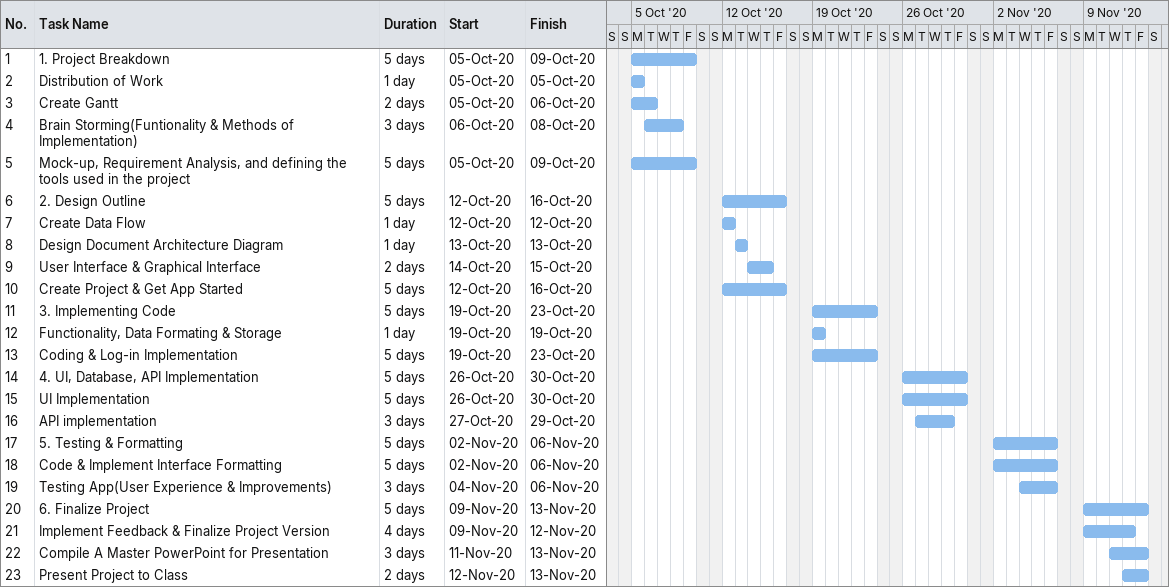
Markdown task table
| ID | Task | Duration | Start | Finish |
|---|---|---|---|---|
| 1 | 1. Project Breakdown | 5d | 2020-10-05 | 2020-10-09 |
| 2 | Distribution of Work | 1d | 2020-10-05 | 2020-10-05 |
| 3 | Create Gantt | 2d | 2020-10-05 | 2020-10-06 |
| 4 | Brain Storming(Funtionality & Methods of Implementation) | 3d | 2020-10-06 | 2020-10-08 |
| 5 | Mock-up, Requirement Analysis, and defining the tools used in the project | 5d | 2020-10-05 | 2020-10-09 |
| 6 | 2. Design Outline | 5d | 2020-10-12 | 2020-10-16 |
| 7 | Create Data Flow | 1d | 2020-10-12 | 2020-10-12 |
| 8 | Design Document Architecture Diagram | 1d | 2020-10-13 | 2020-10-13 |
| 9 | User Interface & Graphical Interface | 2d | 2020-10-14 | 2020-10-15 |
| 10 | Create Project & Get App Started | 5d | 2020-10-12 | 2020-10-16 |
| 11 | 3. Implementing Code | 5d | 2020-10-19 | 2020-10-23 |
| 12 | Functionality, Data Formating & Storage | 1d | 2020-10-19 | 2020-10-19 |
| 13 | Coding & Log-in Implementation | 5d | 2020-10-19 | 2020-10-23 |
| 14 | 4. UI, Database, API Implementation | 5d | 2020-10-26 | 2020-10-30 |
| 15 | UI Implementation | 5d | 2020-10-26 | 2020-10-30 |
| 16 | API implementation | 3d | 2020-10-27 | 2020-10-29 |
| 17 | 5. Testing & Formatting | 5d | 2020-11-02 | 2020-11-06 |
| 18 | Code & Implement Interface Formatting | 5d | 2020-11-02 | 2020-11-06 |
| 19 | Testing App(User Experience & Improvements) | 3d | 2020-11-04 | 2020-11-06 |
| 20 | 6. Finalize Project | 5d | 2020-11-09 | 2020-11-13 |
| 21 | Implement Feedback & Finalize Project Version | 4d | 2020-11-09 | 2020-11-12 |
| 22 | Compile A Master PowerPoint for Presentation | 3d | 2020-11-11 | 2020-11-13 |
| 23 | Present Project to Class | 2d | 2020-11-12 | 2020-11-13 |
